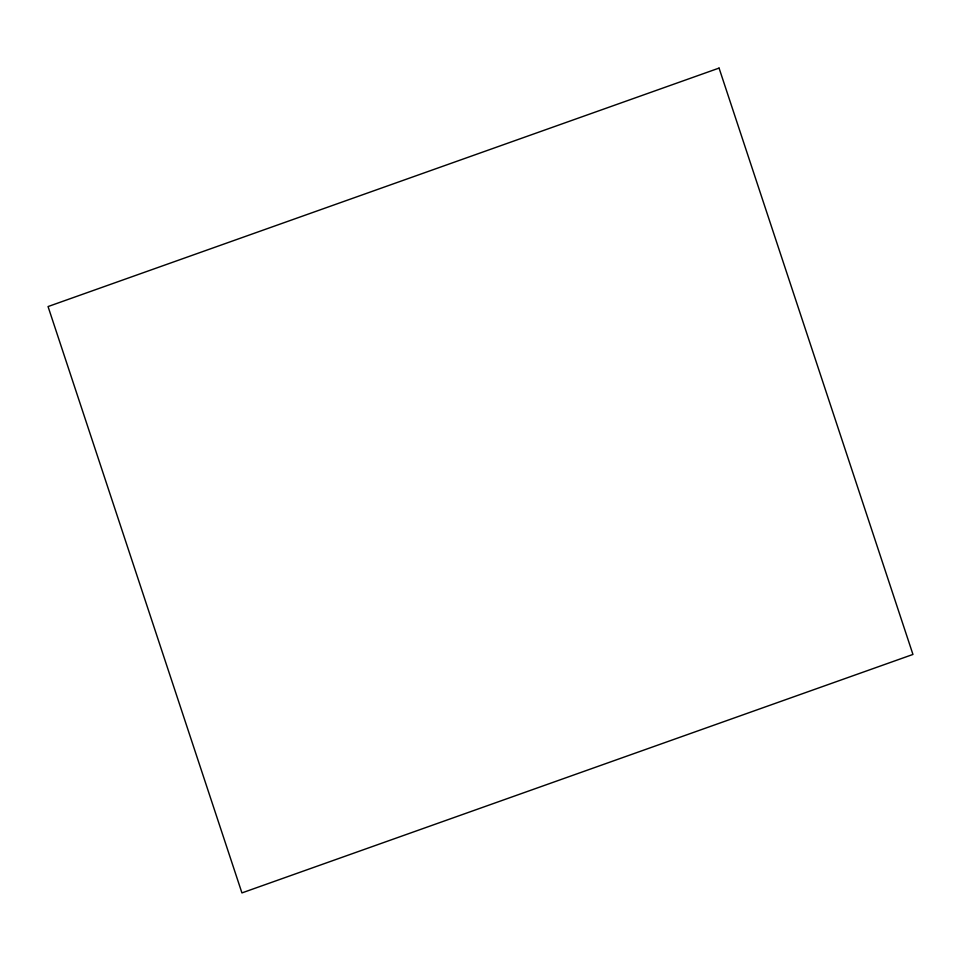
<?xml version="1.0" encoding="UTF-8"?>
<svg xmlns="http://www.w3.org/2000/svg" width="961" height="961" viewBox="0 0 961 961"><rect width="100%" height="100%" fill="white"/><g stroke="black" fill="none" stroke-linecap="round" stroke-linejoin="round"><path stroke-width="1.44" d="M719.068 68.087L48.05 306.559L241.932 892.913L912.95 654.441L719.068 68.087"/></g></svg>
